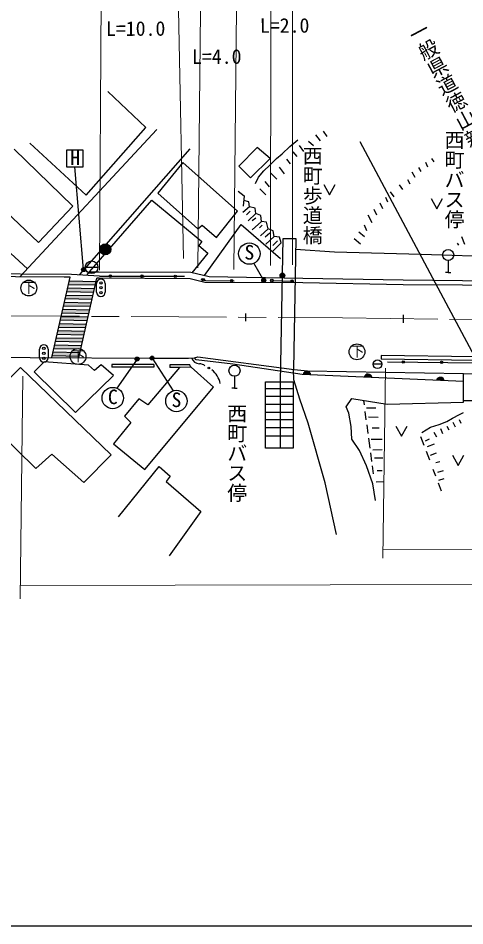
# Model space of a CAD drawing. Units: millimetres at full size, sheet at 1:1000; details may follow other scales. Extents: x 40000 to 680000, y 20000 to 380000.
# Drawn here: x 375138 to 431389, y 205000 to 319324 of the extents above; entities that cross this region are included whole.
import ezdxf
from ezdxf.enums import TextEntityAlignment as Align

# ---------------------------------------------------------------- set-up
doc = ezdxf.new("R2010")
doc.units = ezdxf.units.MM
doc.header["$LTSCALE"] = 1000
doc.linetypes.add('CHAIN', pattern=[18.5, 12, -1.5, 3.5, -1.5])
for name, color, linetype, lineweight in [('M-BGD', 7, 'Continuous', 25), ('M-BGD-EXST', 7, 'Continuous', 25), ('M-BMK', 2, 'CHAIN', 13), ('M-BMK-SRVR', 3, 'Continuous', 25), ('M-STR-HTXT', 7, 'Continuous', 13), ('M-STR-STR3', 7, 'Continuous', 25), ('M-STR-STRC', 7, 'Continuous', 25), ('M-TTL-BAND', 7, 'Continuous', 25)]:
    doc.layers.add(name, color=color, linetype=linetype, lineweight=lineweight)
doc.layers.add('M-BMK-HTXT', color=7, linetype='Continuous')
doc.styles.add('@ＭＳ ゴシック', font='')
doc.styles.add('ＭＳ ゴシック', font='')
doc.styles.get('@ＭＳ ゴシック').set_extended_font_data('@MS Gothic')
doc.styles.get('ＭＳ ゴシック').set_extended_font_data('MS Gothic')

msp = doc.modelspace()

# ---------------------------------------------------------------- hatches: boundary and pattern name
at = {"layer": 'M-BGD'}
for points in [[(385413, 290208, 1), (386813, 290208, 0.41421), (386113, 290908, 0.41421)], [(408714, 286924, 0.41421), (408414, 287224, 0.41421), (408114, 286924, 1)], [(411998, 274401, 0.82183), (411008, 274445)], [(419702, 274058, 0.82183), (418713, 274102)], [(428801, 273653, 0.82183), (427811, 273697)]]:
    msp.add_hatch(color=256, dxfattribs=at).paths.add_polyline_path(points)
at = {"layer": 'M-BGD-EXST'}
for points in [[(383631, 287653, 0.41421), (383381, 287903, 0.41421), (383131, 287653, 1)], [(406314, 286294, 0.41421), (406064, 286544, 0.41421), (405814, 286294, 1)], [(392256, 276506, 0.41421), (392006, 276756, 0.41421), (391756, 276506, 1)], [(390366, 276388, 0.41421), (390116, 276638, 0.41421), (389866, 276388, 1)]]:
    msp.add_hatch(color=256, dxfattribs=at).paths.add_polyline_path(points)
at = {"layer": 'M-STR-STRC'}
for points in [[(381598, 286244), (381496, 285796), (384865, 285727), (384967, 286175)], [(384661, 284831), (384763, 285279), (381395, 285348), (381293, 284900)], [(384254, 283039), (384356, 283487), (380988, 283556), (380886, 283108)], [(381191, 284452), (381089, 284004), (384458, 283935), (384560, 284383)], [(380784, 282660), (380682, 282212), (384051, 282143), (384152, 282591)], [(383847, 281247), (383949, 281695), (380580, 281764), (380479, 281316)], [(383643, 280351), (383745, 280799), (380377, 280868), (380275, 280420)], [(383236, 278559), (383338, 279007), (379970, 279076), (379868, 278628)], [(383440, 279455), (383542, 279903), (380173, 279972), (380071, 279524)], [(383033, 277663), (383134, 278111), (379766, 278180), (379664, 277732)], [(379562, 277283), (379461, 276835), (382829, 276767), (382931, 277215)]]:
    msp.add_hatch(color=256, dxfattribs=at).paths.add_polyline_path(points)

# ---------------------------------------------------------------- linework, layer by layer
at = {"layer": 'M-BGD'}
for p, q in [((392609, 305301), (375369, 286744)), ((413200, 303869), (412619, 304617)), ((414060, 304427), (413602, 305085)), ((411099, 302517), (410585, 303264)), ((412351, 303244), (411692, 303791)), ((396740, 302850), (382852, 287051)), ((409725, 302494), (410250, 301903)), ((408910, 301568), (409412, 300987)), ((426728, 300547), (426469, 301142)), ((427512, 301231), (427224, 301668)), ((407713, 299043), (406976, 299791)), ((408686, 299702), (408049, 300551)), ((425148, 299266), (424770, 299911)), ((425893, 300011), (425605, 300517)), ((406797, 298070), (406250, 298750)), ((424522, 298401), (424214, 298976)), ((406317, 297087), (405568, 297846)), ((422474, 296800), (422008, 297465)), ((423567, 297724), (423180, 298350)), ((421690, 296145), (421442, 296731)), ((404262, 295540), (403437, 294840)), ((404349, 295004), (403912, 294538)), ((420289, 294525), (419981, 295210)), ((421044, 295300), (420736, 296015)), ((405081, 294721), (404101, 293791)), ((405072, 294146), (404613, 293815)), ((419702, 293541), (419235, 294503)), ((405779, 293711), (404613, 292676)), ((405863, 293271), (405547, 292895)), ((406641, 292806), (405638, 291892)), ((419056, 292529), (418749, 293263)), ((406828, 292223), (406256, 291749)), ((407392, 291829), (406317, 290844)), ((418232, 290878), (417467, 291533)), ((418748, 291801), (418043, 292377)), ((430968, 291826), (431356, 290845)), ((407816, 291288), (407221, 290701)), ((430415, 290974), (430583, 290717)), ((429289, 288795), (429289, 287295)), ((383585, 287955), (385185, 287955)), ((429289, 287295), (428939, 287295)), ((429289, 287295), (429639, 287295)), ((385400, 286836), (396077, 286820)), ((406880, 286286), (409873, 286207)), ((420864, 276841), (420856, 276391)), ((392231, 275706), (386931, 275717)), ((386931, 275717), (386931, 275367)), ((392231, 275706), (392230, 275356)), ((394222, 275675), (394221, 275325)), ((396772, 275669), (394222, 275675)), ((396772, 275669), (396786, 275369)), ((420937, 275733), (419837, 275733)), ((392230, 275356), (386931, 275367)), ((395443, 275305), (394221, 275325)), ((402379, 274213), (402379, 272713)), ((402379, 272713), (402029, 272713)), ((402379, 272713), (402729, 272713)), ((418619, 271167), (418690, 270628)), ((431217, 271179), (458262, 271022)), ((418988, 270226), (420197, 270226)), ((418802, 269786), (418940, 268740)), ((419236, 269106), (420466, 269084)), ((430687, 268773), (430865, 268331)), ((419027, 268090), (419169, 267014)), ((419709, 267714), (420597, 267743)), ((428320, 267658), (428573, 267021)), ((429130, 267940), (429366, 267453)), ((429872, 268429), (430153, 267855)), ((419250, 266407), (419415, 265164)), ((426261, 265503), (425851, 266585)), ((427499, 267193), (427803, 266574)), ((419578, 266300), (420969, 266315)), ((426431, 266107), (426930, 266342)), ((426666, 265361), (427567, 265700)), ((419494, 264563), (419638, 263483)), ((419819, 264967), (420976, 264981)), ((426961, 263656), (426545, 264756)), ((427057, 264281), (427803, 264579)), ((420023, 263963), (421042, 263963)), ((427735, 263366), (428234, 263487)), ((419712, 262920), (419844, 261930)), ((420365, 262360), (420998, 262338)), ((427722, 261649), (427413, 262465)), ((427999, 262154), (428688, 262343)), ((420212, 260940), (421137, 260947)), ((428450, 259730), (428068, 260736)), ((428131, 261143), (428780, 261361))]:
    msp.add_line(p, q, dxfattribs=at)
for points in [[(376610, 303564), (383700, 297043), (391216, 305543), (386451, 310071)], [(361237, 304669), (368151, 297760), (368691, 298089), (371156, 295977), (371930, 296470), (377709, 291072), (382029, 295647), (374653, 302844)], [(405045, 298514), (405406, 299283), (406065, 300083), (406850, 300821), (407667, 301652), (408373, 302248), (409364, 303162), (410353, 304010)], [(418151, 303809), (428658, 284083), (438193, 266273), (443807, 255830)], [(402840, 297535), (403580, 296951), (403494, 295633)], [(413636, 298377), (414352, 297082), (415068, 298377)], [(367125, 287774), (361737, 292909), (366145, 297086), (376302, 287749)], [(383827, 287045), (391972, 296411), (398272, 291173), (397875, 290689), (399042, 289743), (397028, 287248)], [(407150, 289926), (408271, 291015), (408040, 291722), (407392, 291829), (407252, 292554), (406641, 292806), (406427, 293609), (405779, 293711), (405719, 294453), (405081, 294721), (404985, 295390), (404262, 295540), (404180, 296174), (403542, 296375)], [(427147, 296591), (427863, 295295), (428578, 296591)], [(398589, 286893), (403209, 293345), (408171, 289040)], [(410076, 290221), (414970, 289896), (425890, 289599), (436256, 289283), (441946, 290658), (444497, 293039), (445390, 292668), (446022, 290624), (443510, 287400), (437429, 286132)], [(385400, 286836), (381849, 287030), (356034, 287207)], [(491862, 285243), (486338, 285358), (479485, 285508), (469337, 285658), (456706, 285786), (441827, 286058), (431092, 286240), (423609, 286306), (410982, 286519), (399173, 286761), (396880, 287281), (385315, 287317), (384077, 287332)], [(381700, 286691), (380925, 286718), (356330, 286855)], [(491851, 284693), (486327, 284808), (479474, 284958), (469330, 285108), (456698, 285236), (441817, 285508), (431085, 285690), (423602, 285756), (410972, 285970), (398658, 286046), (396812, 286503), (385321, 286567), (385058, 286576)], [(398131, 286501), (398742, 286274), (402330, 286250)], [(274934, 270358), (272020, 274898), (272162, 277568), (321030, 276933), (345616, 276735), (392125, 276506), (396599, 276515)], [(396599, 276515), (397342, 276541), (397769, 276688), (409898, 275056), (411591, 274925), (431219, 274552), (450623, 274481), (518510, 275083)], [(520617, 275630), (515781, 276160), (512534, 276358), (499100, 276411), (482804, 276492), (465124, 276491), (454082, 276565), (439227, 276636), (432655, 276650), (420864, 276841)], [(431219, 273545), (410893, 274450), (402177, 275727), (397552, 276305), (397342, 276541)], [(520604, 275179), (515743, 275712), (512519, 275908), (499098, 275961), (482803, 276042), (465123, 276041), (454079, 276115), (439225, 276186), (432651, 276200), (420856, 276391)], [(421645, 276042), (433069, 275926), (450095, 275749), (465581, 275637), (474885, 275611), (514331, 275494), (520425, 274895)], [(415245, 254273), (413794, 260785), (411656, 268333), (410608, 271353), (409859, 273774), (409805, 275068)], [(420149, 258560), (419786, 260667), (418991, 262930), (418109, 264885), (417158, 266284), (417072, 267890), (416760, 269589), (416432, 270349), (417141, 271402), (421587, 270694), (431216, 270960), (431219, 274552)], [(425967, 267123), (427062, 267811), (428157, 268126), (429105, 268521), (429827, 268950), (430707, 269401), (431204, 269672)], [(422687, 267954), (423403, 266658), (424119, 267954)], [(429845, 264286), (430561, 262990), (431277, 264286)], [(387777, 256497), (392914, 262837), (394297, 261628), (393787, 260985), (398144, 257173), (394148, 251606)]]:
    msp.add_lwpolyline(points, dxfattribs=at)
for points in [[(405252, 303042), (402909, 300681), (404411, 299220), (406853, 301662)], [(395859, 301159), (392714, 297280), (397772, 292789), (398310, 293256), (400109, 291714), (402772, 295026)], [(378407, 276019), (377165, 274795), (382359, 269666), (387137, 274331), (385579, 275647), (384763, 274952), (384002, 275610)], [(375440, 275324), (369936, 269881), (377350, 262586), (379375, 264410), (383396, 260819), (386846, 264324)], [(390353, 271365), (388536, 269206), (389327, 268398), (387152, 265704), (391106, 262489), (399739, 272844), (396935, 275376), (395443, 275305), (391489, 270635)]]:
    msp.add_lwpolyline(points, close=True, dxfattribs=at)
for centre, radius in [((386113, 290208), 700), ((429289, 289495), 700), ((384385, 287955), 800), ((386749, 286834), 150), ((390738, 286828), 150), ((394925, 286822), 150), ((408414, 286924), 300), ((398437, 286387), 150), ((402020, 286252), 150), ((407086, 286281), 150), ((409610, 286214), 150), ((402379, 274913), 700), ((420387, 275733), 550), ((423641, 276022), 150), ((428461, 275973), 150), ((399157, 275249), 100)]:
    msp.add_circle(centre, radius, dxfattribs=at)
for centre, radius, start, end in [((398005, 276879), 1093, 198.75608, 267.95122), ((397919, 274480), 1308, 55.20345, 87.95122), ((397862, 272831), 2755, 9.85315, 52.44267), ((411499, 274325), 505, 8.62171, 166.2799), ((419203, 273982), 505, 8.62171, 166.2799), ((428302, 273577), 505, 8.62171, 166.2799)]:
    msp.add_arc(centre, radius, start, end, dxfattribs=at)
at = {"layer": 'M-BGD-EXST'}
for p, q in [((383345, 302681), (381245, 302681)), ((381245, 302681), (381245, 300581)), ((383345, 300581), (383345, 302681)), ((381245, 300581), (383345, 300581)), ((383381, 287653), (382295, 300581)), ((406064, 286294), (404831, 288454)), ((390116, 276388), (387549, 272728)), ((392006, 276506), (394678, 272393))]:
    msp.add_line(p, q, dxfattribs=at)
for centre, radius in [((404252, 289674), 1350), ((383381, 287653), 250), ((376478, 285330), 1000), ((406064, 286294), 250), ((417808, 277299), 1000), ((382678, 276709), 1000), ((392006, 276506), 250), ((390116, 276388), 250), ((387054, 271472), 1350), ((395068, 271101), 1350)]:
    msp.add_circle(centre, radius, dxfattribs=at)
at = {"layer": 'M-BMK'}
msp.add_lwpolyline([(63537, 284743), (70151, 284609), (79926, 284487), (119106, 284050), (178847, 283482), (232815, 282987), (260947, 282899), (292198, 282665), (352364, 281967), (415979, 281561), (452313, 281059), (469039, 281098), (495077, 280518), (506343, 280366), (511679, 280040), (519843, 279337), (529349, 278173), (538583, 276822), (550769, 274494), (563027, 271668)], dxfattribs=at)
at = {"layer": 'M-BMK-SRVR'}
for p, q in [((403784, 282139), (403778, 281139)), ((423634, 281955), (423621, 280955))]:
    msp.add_line(p, q, dxfattribs=at)
at = {"layer": 'M-STR-HTXT'}
for p, q in [((385623, 326460), (385389, 287571)), ((395340, 320369), (395965, 289038)), ((397778, 287883), (398089, 320236)), ((402653, 320514), (402290, 287650)), ((406967, 320810), (406911, 288157)), ((409695, 288234), (409677, 321044)), ((421415, 275242), (421047, 251323)), ((375745, 274222), (375390, 246190)), ((421063, 252340), (518015, 253007)), ((375411, 247856), (505551, 248144))]:
    msp.add_line(p, q, dxfattribs=at)
at = {"layer": 'M-STR-STR3'}
for p, q in [((408155, 265171), (408155, 273530)), ((406280, 272692), (409765, 272692)), ((406280, 271712), (409765, 271712)), ((406280, 270701), (409765, 270701)), ((406280, 269682), (409765, 269682)), ((406280, 268792), (409765, 268792)), ((406280, 267752), (409765, 267752)), ((406280, 266723), (409765, 266723))]:
    msp.add_line(p, q, dxfattribs=at)
msp.add_lwpolyline([(408155, 273530), (408505, 291591), (410101, 291591), (409805, 275068)], dxfattribs=at)
msp.add_lwpolyline([(406280, 273530), (409765, 273530), (409765, 265171), (406280, 265171)], close=True, dxfattribs=at)
at = {"layer": 'M-STR-STRC'}
for p, q in [((379400, 276568), (381700, 286691)), ((381598, 286244), (384967, 286175)), ((382780, 276552), (385058, 286576)), ((385013, 284809), (385013, 285909)), ((386113, 285909), (386113, 284809)), ((381293, 284900), (384661, 284831)), ((381395, 285348), (384763, 285279)), ((381496, 285796), (384865, 285727)), ((380988, 283556), (384356, 283487)), ((381089, 284004), (384458, 283935)), ((381191, 284452), (384560, 284383)), ((380784, 282660), (384152, 282591)), ((380886, 283108), (384254, 283039)), ((380479, 281316), (383847, 281247)), ((380580, 281764), (383949, 281695)), ((380682, 282212), (384051, 282143)), ((380275, 280420), (383643, 280351)), ((380377, 280868), (383745, 280799)), ((379970, 279076), (383338, 279007)), ((380071, 279524), (383440, 279455)), ((380173, 279972), (383542, 279903)), ((379766, 278180), (383134, 278111)), ((379868, 278628), (383236, 278559)), ((377815, 276548), (377815, 277648)), ((378915, 277648), (378915, 276548)), ((379461, 276835), (382829, 276767)), ((379562, 277283), (382931, 277215)), ((379664, 277732), (383033, 277663))]:
    msp.add_line(p, q, dxfattribs=at)
for centre in [(385569, 285983), (385569, 285363), (385569, 284743), (378371, 277722), (378371, 277102), (378371, 276482)]:
    msp.add_circle(centre, 150, dxfattribs=at)
for centre, start, end in [((385563, 285909), 90, 180), ((385563, 285909), 0, 90), ((385563, 284809), 180, 270), ((385563, 284809), 270, 0), ((378365, 277648), 90, 180), ((378365, 277648), 0, 90), ((378365, 276548), 180, 270), ((378365, 276548), 270, 0)]:
    msp.add_arc(centre, 550, start, end, dxfattribs=at)
at = {"layer": 'M-TTL-BAND'}
msp.add_line((40000, 205000), (579000, 205000), dxfattribs=at)

# ---------------------------------------------------------------- texts
at = {"layer": 'M-BGD-EXST', "style": 'ＭＳ ゴシック'}
for s, height, p in [('H', 1833, (381698, 300273)), ('下', 1320, (375626, 284343)), ('下', 1320, (416956, 276312)), ('下', 1320, (381825, 275722))]:
    msp.add_text(s, height=height, dxfattribs=at).set_placement(p, align=Align.BOTTOM_LEFT)
for s, p in [('S', (403597, 288381)), ('C', (386398, 270180)), ('S', (394413, 269808))]:
    msp.add_text(s, height=1833, rotation=358.508, dxfattribs=at).set_placement(p, align=Align.BOTTOM_LEFT)
at = {"layer": 'M-BMK-HTXT', "style": '@ＭＳ ゴシック'}
for s, rotation, p in [('一般県道徳山新南陽線', 298, (423703, 318003)), ('西町バス停', 270, (428598, 305246)), ('西町歩道橋', 270, (410729, 303249)), ('西町バス停', 270, (401226, 270798))]:
    msp.add_text(s, height=1833, rotation=rotation, dxfattribs=at).set_placement(p, align=Align.BOTTOM_LEFT)
at = {"layer": 'M-STR-HTXT', "style": 'ＭＳ ゴシック'}
for s, p in [('L=2.0', (405583, 316930)), ('L=10.0', (386198, 316537)), ('L=4.0', (397034, 313009))]:
    msp.add_text(s, height=1833, rotation=0.18, dxfattribs=at).set_placement(p, align=Align.BOTTOM_LEFT)

doc.saveas('drawing.dxf')
